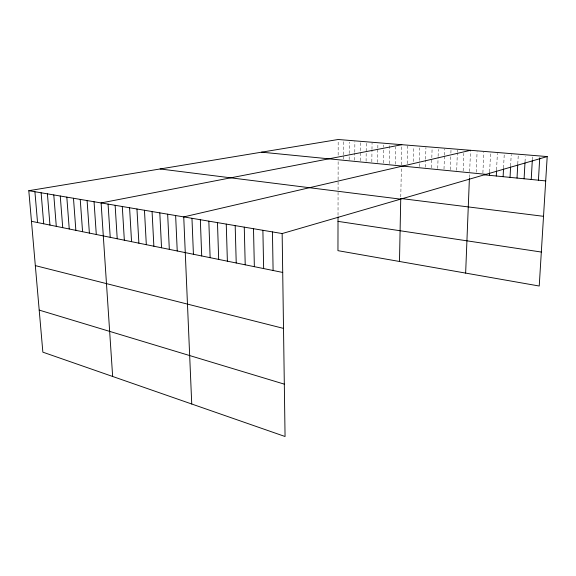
<?xml version="1.0" encoding="UTF-8"?>
<svg xmlns="http://www.w3.org/2000/svg" width="576" height="576" viewBox="0 0 576 576"><rect width="100%" height="100%" fill="white"/><g stroke="black" fill="none" stroke-linecap="round" stroke-linejoin="round"><path stroke-width="0.43" stroke-dasharray="2.88 2.16" d="M338.026 215.266L338.069 192.42M338.076 189.792L338.134 160.308M338.148 155.102L338.17 141.228M343.627 159.106L343.634 155.621M343.642 154.75L343.692 140.818M349.164 159.653L349.186 154.397M349.193 153.526L349.25 142.15M354.751 160.193L354.802 153.166M354.802 152.287L354.874 141.739M360.396 160.747L360.547 142.207M366.091 161.309L366.271 142.682M371.837 161.87L371.974 150.286M371.981 149.393L372.053 143.158M377.64 162.432L377.82 149.011M377.834 148.111L377.892 143.64M383.501 163.008L383.731 147.722M383.746 146.822L383.774 145.022M389.419 163.663L389.736 144.576M395.388 164.246L395.712 146.815M400.781 196.898L401.371 167.386M401.422 164.837L401.789 146.448M407.369 163.656L407.75 146.059M413.402 161.575L413.755 146.556M419.321 166.586L419.458 161.258M419.479 160.373L419.796 147.946M425.405 167.184L425.599 160.049M425.621 159.156L425.93 147.557M431.546 167.782L432.108 148.068M437.746 168.458L438.084 157.205M438.113 156.341L438.322 149.414M444.002 169.07L444.427 156.024M444.449 155.153L444.65 149.069M450.324 169.69L450.77 156.586M450.893 153.086L451.008 149.594M456.71 170.316L457.337 152.755M457.373 151.877L457.438 150.12M463.154 170.95L463.824 153.302M469.433 177.588L469.562 174.204M469.67 171.583L470.477 151.193M476.244 172.231L477.094 151.74M482.89 172.879L483.782 152.287M489.672 171.871L490.5 153.677M496.577 169.913L497.362 153.374M503.561 167.94L504.252 153.943M510.631 165.946L511.214 154.519M517.781 163.93L518.256 155.095M525.017 161.899L525.312 156.571M532.339 159.84L532.548 156.276"/><path stroke-width="0.86" d="M338.026 217.008L337.954 250.668L539.23 286.02L547.2 156.571L338.177 139.493L28.8 190.699L42.862 352.166L285.062 436.507L282.154 233.554L547.2 156.571M399.485 261.475L400.745 198.482L543.521 216.317M465.646 273.096L469.397 178.43M489.514 175.334L489.636 172.735M496.289 176.011L496.534 170.784M503.129 176.688L503.518 168.811M510.048 177.372L510.588 166.824M517.032 178.07L517.738 164.815M524.088 178.769L524.974 162.785M531.216 179.474L532.289 160.733M538.423 180.194L539.755 157.766M470.513 150.307L183.737 216.907L191.743 404.006M401.825 144.698L101.11 202.932L112.651 376.466M261.583 152.172L486.014 174.348M484.488 174.838L545.702 180.914M160.099 168.97L400.622 199.145M338.011 221.371L541.318 252.043M28.8 190.699L282.154 233.554M31.464 221.306L282.715 272.448M35.323 265.615L283.514 328.399M39.197 310.097L284.314 384.149M34.913 191.729L37.541 222.545M41.112 192.78L43.704 223.798M47.405 193.846L49.961 225.072M53.784 194.918L56.297 226.361M60.25 196.013L62.726 227.664M66.816 197.129L69.242 228.996M73.476 198.252L75.859 230.342M80.23 199.397L82.57 231.71M87.091 200.556L89.381 233.093M94.046 201.737L96.293 234.497M108.072 204.106L110.218 237.334M115.135 205.301L117.223 238.759M122.299 206.51L124.337 240.206M129.578 207.742L131.558 241.675M136.958 208.994L138.881 243.173M144.461 210.262L146.318 244.685M152.071 211.55L153.871 246.218M159.804 212.861L161.539 247.781M167.659 214.186L169.322 249.365M175.63 215.532L177.235 250.978M191.966 218.297L193.421 254.268M200.333 219.715L201.708 255.96M208.829 221.148L210.132 257.674M217.469 222.61L218.686 259.416M226.253 224.1L227.383 261.187M235.181 225.612L236.225 262.987M244.26 227.146L245.218 264.816M253.498 228.708L254.354 266.674M262.886 230.292L263.65 268.567M272.441 231.912L273.096 270.49"/></g></svg>
